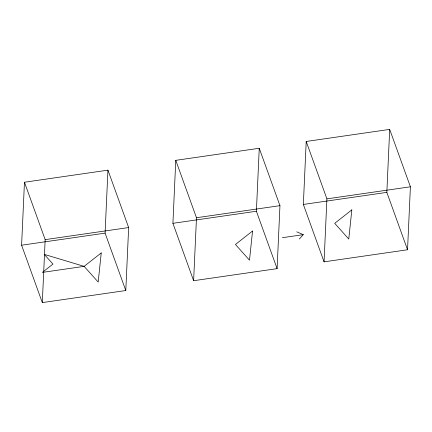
<?xml version="1.0" encoding="UTF-8"?>
<svg xmlns="http://www.w3.org/2000/svg" width="432" height="432" viewBox="0 0 432 432"><rect width="100%" height="100%" fill="white"/><g stroke="black" fill="none" stroke-linecap="round" stroke-linejoin="round"><path stroke-width="0.65" d="M21.6 245.209L24.462 182.234L107.941 170.154L128.65 227.551L125.788 290.531L42.304 302.605L21.6 245.209L105.084 233.134L125.788 290.531M42.304 302.605L45.166 239.63L24.462 182.234M105.084 233.134L107.941 170.154M172.913 223.322L175.77 160.342L259.254 148.268L279.958 205.659L277.101 268.639L193.617 280.714L172.913 223.322L256.392 211.243L277.101 268.639M193.617 280.714L196.479 217.739L175.77 160.342M256.392 211.243L259.254 148.268M303.35 204.449L306.212 141.469L389.696 129.395L410.4 186.791L407.538 249.766L324.059 261.846L303.35 204.449L386.834 192.37L407.538 249.766M324.059 261.846L326.916 198.866L306.212 141.469M386.834 192.37L389.696 129.395M299.349 238.999L303.269 234.657L296.757 231.822M45.166 239.63L128.65 227.551M196.479 217.739L279.958 205.659M326.916 198.866L410.4 186.791M282.398 237.676L303.269 234.657M101.239 252.914L98.188 282.074L84.127 266.36L44.275 254.378L52.963 264.092L42.39 272.398L84.127 266.36L101.239 252.914M252.553 231.023L249.496 260.183L235.44 244.469L252.553 231.023M351.826 209.882L348.77 239.042L334.714 223.328L351.826 209.882"/></g></svg>
